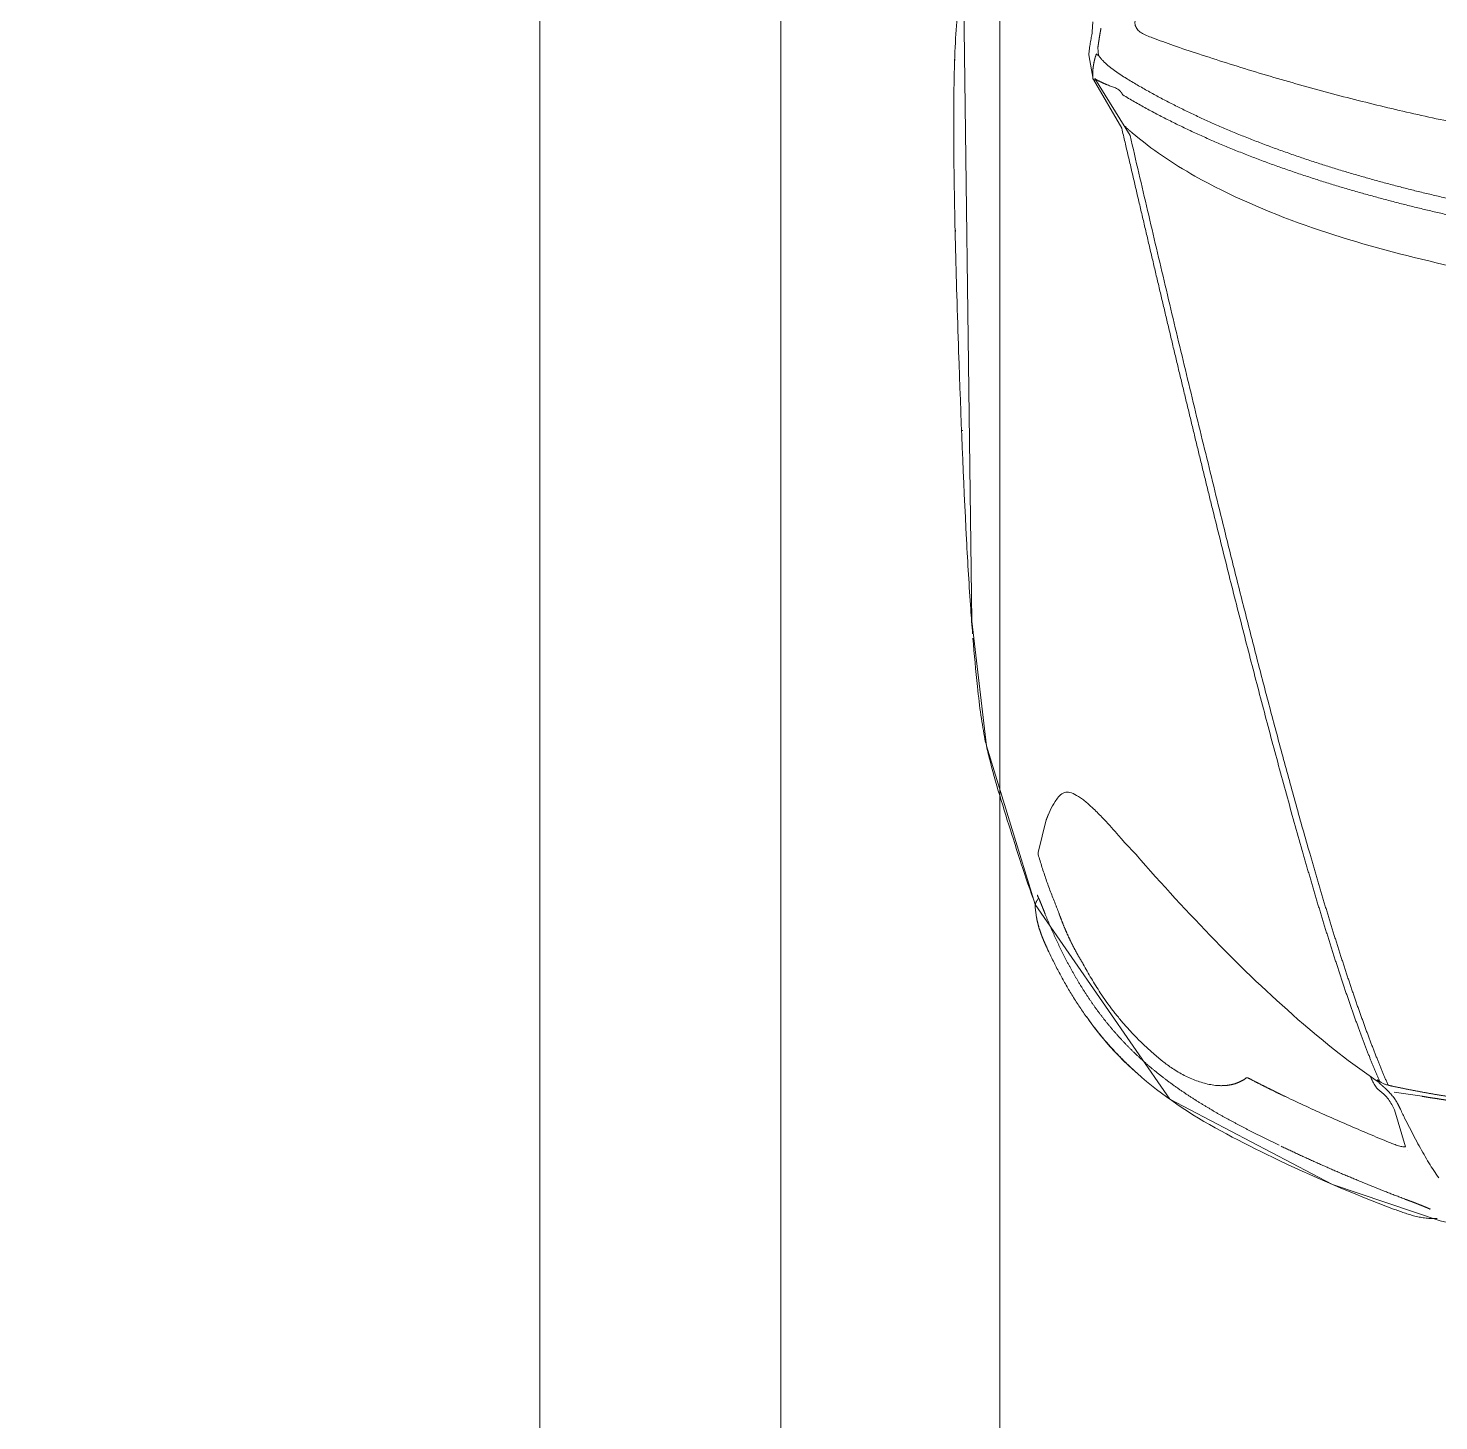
# Model space of a CAD drawing. Header units: metres. Extents: x -13933 to 152404, y -7861 to 21912.
# Drawn here: x 113231.6 to 113360.4, y 2753.9 to 2881 of the extents above; entities that cross this region are included whole.
import ezdxf
from ezdxf.xclip import XClip

# ---------------------------------------------------------------- set-up
doc = ezdxf.new("R2010")
doc.units = ezdxf.units.M
doc.header["$LTSCALE"] = 100
doc.header["$MEASUREMENT"] = 0
doc.header["$XCLIPFRAME"] = 0
doc.layers.get('0').update_dxf_attribs({"color": 9, "lineweight": 9})
for name, color, linetype, lineweight in [('04', 9, 'Continuous', 9), ('06B', 9, 'Continuous', 9), ('06D', 9, 'Continuous', 9), ('40M', 9, 'Continuous', 9)]:
    doc.layers.add(name, color=color, linetype=linetype, lineweight=lineweight)

# ---------------------------------------------------------------- blocks, each defined once
blk = doc.blocks.new('p-araba-polo')
for p, q in [((0.1556, -0.3961), (0.1593, -0.4217)), ((0.1094, -0.4114), (0.1433, -0.4214)), ((0.1683, -0.4355), (0.17, -0.4382)), ((0.172, -0.4427), (0.1727, -0.4429)), ((0.1727, -0.4429), (0.1735, -0.4432)), ((0.3712, -0.653), (0.3749, -0.6562)), ((0.3749, -0.6562), (0.3764, -0.6575)), ((0.3875, -0.668), (0.3764, -0.6575)), ((1.033, -0.6629), (1.0852, -0.695)), ((1.0841, -0.6962), (1.0396, -0.6705)), ((1.1134, -0.6923), (1.1062, -0.6918)), ((1.1073, -0.6936), (1.1062, -0.6918)), ((1.1134, -0.6923), (1.1134, -0.6923)), ((1.1066, -0.7007), (1.0845, -0.6967)), ((1.1367, -0.6968), (1.1276, -0.6974)), ((0.4278, -0.7293), (0.4248, -0.7314)), ((0.3344, -0.7478), (0.3365, -0.7464)), ((0.4081, -0.7394), (0.3783, -0.7469)), ((0.3189, -0.7483), (0.328, -0.7495)), ((0.3334, -0.7485), (0.3346, -0.7476))]:
    blk.add_line(p, q)
at = {"flags": 128}
for points in [[(0.3874, -0.668), (0.3906, -0.6707), (0.3938, -0.6734)], [(0.4171, -0.6952), (0.4181, -0.6962), (0.4193, -0.6975), (0.4207, -0.699)], [(0.427, -0.7064), (0.4277, -0.7072), (0.4282, -0.7081)]]:
    blk.add_lwpolyline(points, dxfattribs=at)
for points, degree, knots in [([(0.92, -0.3968), (0.9028, -0.3261), (0.8804, -0.1943), (0.8718, -0.0608), (0.8718, 0)], 3, [0, 0, 0, 0, 0.54461, 1, 1, 1, 1]), ([(1.007, 0), (1.0071, -0.0093), (1.0072, -0.0278), (1.0078, -0.0557), (1.0089, -0.0835), (1.0105, -0.1113), (1.0124, -0.1391), (1.0149, -0.1668), (1.0177, -0.1945), (1.0209, -0.2221), (1.0246, -0.2497), (1.0287, -0.2773), (1.0332, -0.3047), (1.0381, -0.3322), (1.0434, -0.3595), (1.049, -0.3867), (1.0551, -0.4139), (1.0616, -0.441), (1.0684, -0.468), (1.0756, -0.4949), (1.0831, -0.5217), (1.091, -0.5484), (1.0965, -0.5661), (1.0993, -0.5749)], 3, [0, 0, 0, 0, 0.047619, 0.095238, 0.142857, 0.190476, 0.238095, 0.285714, 0.333333, 0.380952, 0.428571, 0.47619, 0.523809, 0.571428, 0.619047, 0.666666, 0.714285, 0.761904, 0.809523, 0.857143, 0.904762, 0.952381, 1, 1, 1, 1]), ([(0.1516, -0.371), (0.1519, -0.373), (0.1526, -0.3768), (0.1532, -0.3806), (0.1535, -0.3825)], 3, [0, 0, 0, 0, 0.500002, 1, 1, 1, 1]), ([(0.044, -0.3824), (0.044, -0.3841), (0.0439, -0.3875), (0.0443, -0.3927), (0.0451, -0.3978), (0.0462, -0.4028), (0.0476, -0.4078), (0.0492, -0.4127), (0.0509, -0.4176), (0.0521, -0.4208), (0.0527, -0.4224)], 3, [0, 0, 0, 0, 0.124987, 0.249975, 0.374965, 0.49996, 0.624964, 0.749973, 0.874985, 1, 1, 1, 1]), ([(0.1449, -0.4166), (0.1418, -0.4151), (0.1357, -0.4122), (0.127, -0.4078), (0.1185, -0.4034), (0.1103, -0.399), (0.1024, -0.3945), (0.0949, -0.3901), (0.0878, -0.3856), (0.0833, -0.3826), (0.0811, -0.3811)], 3, [0, 0, 0, 0, 0.125001, 0.250002, 0.375002, 0.500003, 0.625003, 0.750002, 0.875001, 1, 1, 1, 1]), ([(0.1535, -0.3825), (0.1538, -0.3848), (0.1545, -0.3893), (0.1553, -0.3939), (0.1556, -0.3961)], 3, [0, 0, 0, 0, 0.499954, 1, 1, 1, 1]), ([(0.0615, -0.4113), (0.0608, -0.4095), (0.0594, -0.4057), (0.0572, -0.4), (0.0549, -0.3942), (0.0534, -0.3907), (0.0526, -0.3888)], 3, [0, 0, 0, 0, 0.242914, 0.490387, 0.743262, 1, 1, 1, 1]), ([(0.1135, -0.4261), (0.1129, -0.4247), (0.1118, -0.422), (0.1104, -0.4178), (0.1095, -0.414), (0.1094, -0.4122), (0.1094, -0.4114)], 3, [0, 0, 0, 0, 0.270369, 0.539534, 0.807022, 1, 1, 1, 1]), ([(0.1433, -0.4214), (0.145, -0.4222), (0.1483, -0.4238), (0.1515, -0.426), (0.1531, -0.4271)], 3, [0, 0, 0, 0, 0.500778, 1, 1, 1, 1]), ([(0.1553, -0.4228), (0.1545, -0.4221), (0.1529, -0.4209), (0.1502, -0.4193), (0.1476, -0.4179), (0.1458, -0.417), (0.1449, -0.4166)], 3, [0, 0, 0, 0, 0.248986, 0.49846, 0.748736, 1, 1, 1, 1]), ([(0.1619, -0.4288), (0.1608, -0.4277), (0.1586, -0.4255), (0.1564, -0.4237), (0.1553, -0.4228)], 3, [0, 0, 0, 0, 0.500116, 1, 1, 1, 1]), ([(0.1658, -0.4273), (0.1656, -0.4266), (0.1653, -0.4252), (0.165, -0.4237), (0.1648, -0.423)], 3, [0, 0, 0, 0, 0.499348, 1, 1, 1, 1]), ([(0.1553, -0.521), (0.1524, -0.5147), (0.1464, -0.5022), (0.1379, -0.4833), (0.1296, -0.4643), (0.1214, -0.4453), (0.1161, -0.4325), (0.1135, -0.4261)], 3, [0, 0, 0, 0, 0.199959, 0.399928, 0.599921, 0.799944, 1, 1, 1, 1]), ([(0.1531, -0.4271), (0.1539, -0.4278), (0.1555, -0.429), (0.1569, -0.4305), (0.1576, -0.4313)], 3, [0, 0, 0, 0, 0.5173, 1, 1, 1, 1]), ([(0.1576, -0.4313), (0.1582, -0.4321), (0.1596, -0.4337), (0.1616, -0.4362), (0.1632, -0.4376), (0.1641, -0.4383)], 3, [0, 0, 0, 0, 0.335072, 0.667573, 1, 1, 1, 1]), ([(0.1691, -0.435), (0.1686, -0.4342), (0.1676, -0.4326), (0.1665, -0.43), (0.1661, -0.4282), (0.1658, -0.4273)], 3, [0, 0, 0, 0, 0.333479, 0.665683, 1, 1, 1, 1]), ([(0.1684, -0.4358), (0.1683, -0.4356), (0.1677, -0.4351), (0.1672, -0.4346), (0.1668, -0.4342)], 3, [0, 0, 0, 0, 0.227086, 1, 1, 1, 1]), ([(0.1641, -0.4383), (0.1647, -0.4387), (0.1659, -0.4396), (0.1678, -0.4407), (0.1692, -0.4414), (0.1699, -0.4417)], 3, [0, 0, 0, 0, 0.333542, 0.667239, 1, 1, 1, 1]), ([(0.17, -0.4382), (0.1858, -0.4614), (0.2457, -0.5368), (0.3175, -0.6057), (0.3712, -0.653)], 3, [0, 0, 0, 0, 0.290843, 1, 1, 1, 1]), ([(0.6916, -0.5814), (0.6764, -0.5776), (0.6461, -0.5701), (0.6008, -0.5587), (0.5557, -0.5472), (0.5107, -0.5355), (0.4661, -0.5235), (0.4216, -0.5114), (0.3923, -0.5031), (0.3777, -0.4989)], 3, [0, 0, 0, 0, 0.142912, 0.285805, 0.428682, 0.57154, 0.714362, 0.857157, 1, 1, 1, 1]), ([(0.3769, -0.5048), (0.3854, -0.5073), (0.4025, -0.5121), (0.4283, -0.5193), (0.4542, -0.5264), (0.4802, -0.5334), (0.5063, -0.5403), (0.5325, -0.5472), (0.5587, -0.554), (0.5851, -0.5608), (0.6115, -0.5675), (0.6379, -0.5742), (0.6644, -0.5808), (0.6821, -0.5852), (0.6909, -0.5874)], 3, [0, 0, 0, 0, 0.083342, 0.166682, 0.25, 0.333306, 0.416615, 0.499936, 0.583268, 0.666606, 0.749946, 0.83329, 0.916643, 1, 1, 1, 1]), ([(0.172, -0.5544), (0.1691, -0.5489), (0.1634, -0.5378), (0.158, -0.5266), (0.1553, -0.521)], 3, [0, 0, 0, 0, 0.499946, 1, 1, 1, 1]), ([(0.0999, -0.5329), (0.1137, -0.5611), (0.1417, -0.6167), (0.1884, -0.6724), (0.2204, -0.6972), (0.2284, -0.7028)], 3, [0, 0, 0, 0, 0.436314, 0.862947, 1, 1, 1, 1]), ([(0.1721, -0.5572), (0.1723, -0.557), (0.1726, -0.5565), (0.1725, -0.5554), (0.1722, -0.5547), (0.172, -0.5544)], 3, [0, 0, 0, 0, 0.34173, 0.655167, 1, 1, 1, 1]), ([(1.0993, -0.5749), (1.102, -0.5834), (1.1072, -0.5996), (1.1147, -0.6221), (1.1199, -0.6361), (1.1222, -0.6424)], 3, [0, 0, 0, 0, 0.374907, 0.71679, 1, 1, 1, 1]), ([(0.1811, -0.6243), (0.18, -0.6226), (0.1777, -0.619), (0.1747, -0.6135), (0.172, -0.6079), (0.1698, -0.6023), (0.1679, -0.5965), (0.1664, -0.5907), (0.1659, -0.5869), (0.1656, -0.585)], 3, [0, 0, 0, 0, 0.14287, 0.285738, 0.428603, 0.571464, 0.714319, 0.857165, 1, 1, 1, 1]), ([(1.033, -0.6629), (1.0101, -0.6576), (0.9644, -0.6469), (0.8959, -0.6308), (0.8275, -0.6145), (0.7594, -0.598), (0.7142, -0.5869), (0.6916, -0.5814)], 3, [0, 0, 0, 0, 0.200074, 0.400125, 0.600159, 0.800117, 1, 1, 1, 1]), ([(0.1875, -0.633), (0.1864, -0.6316), (0.1842, -0.6288), (0.1821, -0.6258), (0.1811, -0.6243)], 3, [0, 0, 0, 0, 0.500031, 1, 1, 1, 1]), ([(1.1426, -0.6577), (1.141, -0.658), (1.1379, -0.6585), (1.1335, -0.6585), (1.1295, -0.6564), (1.1265, -0.6525), (1.1242, -0.6477), (1.1229, -0.6442), (1.1222, -0.6424)], 3, [0, 0, 0, 0, 0.19548, 0.351811, 0.493077, 0.645392, 0.816793, 1, 1, 1, 1]), ([(1.1222, -0.6424), (1.1229, -0.6442), (1.1242, -0.6477), (1.1265, -0.6525), (1.1295, -0.6564), (1.1335, -0.6585), (1.1379, -0.6585), (1.141, -0.658), (1.1426, -0.6577)], 3, [0, 0, 0, 0, 0.183207, 0.354608, 0.506923, 0.648189, 0.80452, 1, 1, 1, 1]), ([(0.1774, -0.6572), (0.18, -0.6601), (0.1853, -0.6658), (0.1936, -0.6741), (0.2022, -0.6821), (0.2111, -0.6897), (0.2203, -0.697), (0.2298, -0.7039), (0.2395, -0.7105), (0.2494, -0.7168), (0.2595, -0.7227), (0.2698, -0.7283), (0.2803, -0.7337), (0.2874, -0.737), (0.2909, -0.7387)], 3, [0, 0, 0, 0, 0.083333, 0.166665, 0.249997, 0.333329, 0.416662, 0.499995, 0.583328, 0.666661, 0.749996, 0.83333, 0.916665, 1, 1, 1, 1]), ([(0.2501, -0.6901), (0.2474, -0.6883), (0.2421, -0.6847), (0.2343, -0.679), (0.2268, -0.6729), (0.2194, -0.6665), (0.2145, -0.662), (0.2121, -0.6598)], 3, [0, 0, 0, 0, 0.200084, 0.400065, 0.600042, 0.800036, 1, 1, 1, 1]), ([(1.0739, -0.6723), (1.0744, -0.6729), (1.0755, -0.6741), (1.0761, -0.6756), (1.0764, -0.6763)], 3, [0, 0, 0, 0, 0.499911, 1, 1, 1, 1]), ([(1.0764, -0.6763), (1.0769, -0.6775), (1.0778, -0.68), (1.0787, -0.6824), (1.0792, -0.6836)], 3, [0, 0, 0, 0, 0.511036, 1, 1, 1, 1]), ([(0.2762, -0.7056), (0.2741, -0.7045), (0.2697, -0.7021), (0.2632, -0.6983), (0.2566, -0.6943), (0.2523, -0.6915), (0.2501, -0.6901)], 3, [0, 0, 0, 0, 0.240377, 0.493552, 0.746754, 1, 1, 1, 1]), ([(1.0835, -0.6949), (1.0835, -0.6949), (1.0835, -0.6949), (1.0835, -0.6949), (1.0835, -0.6949), (1.0835, -0.6949), (1.0835, -0.6949), (1.0835, -0.6949), (1.0835, -0.6949), (1.0835, -0.6949), (1.0835, -0.6949)], 5, [0, 0, 0, 0, 0, 0, 1, 1, 1, 1, 1, 1.000001, 1.000001, 1.000001, 1.000001, 1.000001, 1.000001]), ([(1.1073, -0.6936), (1.1072, -0.6936), (1.107, -0.6938), (1.1066, -0.6939), (1.1062, -0.6941), (1.106, -0.6942)], 3, [0, 0, 0, 0, 0.23445, 0.472231, 1, 1, 1, 1]), ([(1.1075, -0.6933), (1.1074, -0.6934), (1.1074, -0.6935), (1.1073, -0.6935), (1.1073, -0.6936)], 3, [0, 0, 0, 0, 0.501057, 1, 1, 1, 1]), ([(1.0853, -0.6968), (1.0851, -0.6968), (1.0847, -0.6968), (1.0844, -0.6966), (1.0841, -0.6965), (1.0841, -0.6963), (1.0841, -0.6962)], 3, [0, 0, 0, 0, 0.226641, 0.489612, 0.73866, 1, 1, 1, 1]), ([(1.093, -0.6968), (1.0925, -0.6969), (1.0916, -0.6969), (1.0908, -0.6969), (1.0904, -0.6969)], 3, [0, 0, 0, 0, 0.627101, 1, 1, 1, 1]), ([(1.0954, -0.6966), (1.095, -0.6967), (1.0942, -0.6968), (1.0934, -0.6968), (1.093, -0.6968)], 3, [0, 0, 0, 0, 0.505636, 1, 1, 1, 1]), ([(1.1066, -0.7007), (1.1085, -0.7005), (1.1121, -0.7001), (1.1174, -0.6992), (1.1226, -0.6983), (1.1259, -0.6977), (1.1276, -0.6974)], 3, [0, 0, 0, 0, 0.249853, 0.499728, 0.749768, 1, 1, 1, 1]), ([(0.3314, -0.7312), (0.3306, -0.7308), (0.3289, -0.7302), (0.3265, -0.7292), (0.3241, -0.7283), (0.3217, -0.7274), (0.3202, -0.7269), (0.3195, -0.7266)], 3, [0, 0, 0, 0, 0.19886, 0.400952, 0.606006, 0.809658, 1, 1, 1, 1]), ([(0.3764, -0.7468), (0.3726, -0.7457), (0.3649, -0.7434), (0.3536, -0.7396), (0.3424, -0.7356), (0.3351, -0.7327), (0.3314, -0.7312)], 3, [0, 0, 0, 0, 0.250001, 0.500002, 0.750003, 1, 1, 1, 1]), ([(0.2909, -0.7387), (0.2938, -0.74), (0.2996, -0.7426), (0.3085, -0.7459), (0.3146, -0.7476), (0.3178, -0.7481)], 3, [0, 0, 0, 0, 0.333411, 0.666747, 1, 1, 1, 1]), ([(0.3308, -0.7495), (0.3436, -0.7542), (0.3636, -0.7609), (0.3938, -0.7706), (0.4254, -0.7806), (0.4544, -0.789), (0.4711, -0.793), (0.4757, -0.7941)], 3, [0, 0, 0, 0, 0.260213, 0.420209, 0.662967, 0.897224, 1, 1, 1, 1]), ([(0.4758, -0.7941), (0.4779, -0.7946), (0.4931, -0.7978), (0.5106, -0.8003), (0.5297, -0.8023)], 3, [0, 0, 0, 0, 0.124213, 1, 1, 1, 1]), ([(0.578, -0.8067), (0.5852, -0.8073), (0.6136, -0.8094), (0.6943, -0.8142), (0.7938, -0.8181), (0.9022, -0.8216), (0.9869, -0.8238), (1.0486, -0.8241), (1.0808, -0.8236)], 3, [0, 0, 0, 0, 0.049552, 0.182368, 0.511137, 0.607099, 0.78604, 1, 1, 1, 1]), ([(0.5894, -0.8074), (0.5894, -0.8074), (0.5894, -0.8074), (0.5894, -0.8074), (0.5894, -0.8074), (0.5894, -0.8074), (0.5894, -0.8074), (0.5894, -0.8074), (0.5894, -0.8074), (0.5894, -0.8074), (0.5894, -0.8074), (0.5894, -0.8074), (0.5894, -0.8074), (0.5894, -0.8074), (0.5894, -0.8074)], 7, [0, 0, 0, 0, 0, 0, 0, 0, 1, 1, 1, 1, 1, 1, 1, 1, 1, 1, 1, 1, 1, 1, 1])]:
    blk.add_open_spline(points, degree=degree, knots=knots)
for points, degree in [([(0.9187, 0), (0.9187, -0.0992), (0.9262, -0.1979), (0.9398, -0.2961), (0.9595, -0.3936), (0.9846, -0.4892), (1.0189, -0.5845), (1.0701, -0.6696)], 7), ([(1.0853, -0.6665), (1.0348, -0.5843), (0.9999, -0.4894), (0.9745, -0.3944), (0.9546, -0.2963), (0.9409, -0.1982), (0.9333, -0.099), (0.9333, 0)], 7), ([(0.1535, -0.3825), (0.1532, -0.3809), (0.1529, -0.3793), (0.1527, -0.3776), (0.1524, -0.376), (0.1522, -0.3743), (0.1519, -0.3727), (0.1516, -0.371)], 7), ([(0.1554, -0.3724), (0.157, -0.3826), (0.1588, -0.3928), (0.1607, -0.403), (0.1627, -0.4132), (0.1648, -0.423)], 5), ([(0.1556, -0.3961), (0.1553, -0.3942), (0.155, -0.3923), (0.1546, -0.3903), (0.1543, -0.3884), (0.154, -0.3864), (0.1538, -0.3845), (0.1535, -0.3825)], 7), ([(0.053, -0.3896), (0.0528, -0.3896), (0.0527, -0.3894), (0.0526, -0.3892), (0.0526, -0.389), (0.0526, -0.3888)], 5), ([(0.0615, -0.4113), (0.0603, -0.4081), (0.0591, -0.4049), (0.0579, -0.4017), (0.0566, -0.3984), (0.0553, -0.3951), (0.0539, -0.3919), (0.0526, -0.3888)], 7), ([(0.996, -0.6037), (0.96, -0.5393), (0.9375, -0.4684), (0.92, -0.3968)], 3), ([(0.0616, -0.4115), (0.0615, -0.4115), (0.0614, -0.4115), (0.0614, -0.4115), (0.0615, -0.4114), (0.0615, -0.4113)], 5), ([(0.0616, -0.4115), (0.0615, -0.4115), (0.0614, -0.4115), (0.0614, -0.4115), (0.0615, -0.4114), (0.0615, -0.4113)], 5), ([(0.1101, -0.5251), (0.1025, -0.5092), (0.0951, -0.4931), (0.0879, -0.477), (0.081, -0.4607), (0.0743, -0.4443), (0.0678, -0.4279), (0.0615, -0.4113)], 7), ([(0.1058, -0.4093), (0.1058, -0.4093), (0.1058, -0.4094), (0.1058, -0.4094), (0.1058, -0.4094), (0.1058, -0.4094), (0.1058, -0.4094), (0.1058, -0.4094)], 7), ([(0.1058, -0.4093), (0.1058, -0.4094), (0.1058, -0.4094), (0.1058, -0.4094)], 3), ([(0.0527, -0.4224), (0.0527, -0.4224), (0.0527, -0.4223)], 2), ([(0.0527, -0.4223), (0.0527, -0.4224), (0.0527, -0.4224)], 2), ([(0.0527, -0.4224), (0.0668, -0.4598), (0.0826, -0.4968), (0.0999, -0.5329)], 3), ([(0.1449, -0.4166), (0.1466, -0.4174), (0.1484, -0.4183), (0.1502, -0.4192), (0.152, -0.4203), (0.1537, -0.4215), (0.1553, -0.4228)], 6), ([(0.1658, -0.4273), (0.1656, -0.4265), (0.1654, -0.4256), (0.1652, -0.4247), (0.165, -0.4239), (0.1648, -0.423)], 5), ([(0.1531, -0.4271), (0.1538, -0.4277), (0.1545, -0.4282), (0.1552, -0.4288), (0.1558, -0.4294), (0.1564, -0.43), (0.157, -0.4306), (0.1576, -0.4313)], 7), ([(0.1619, -0.4288), (0.1628, -0.4298), (0.1636, -0.4307), (0.1644, -0.4316), (0.1652, -0.4325), (0.166, -0.4334), (0.1668, -0.4342)], 6), ([(0.1668, -0.4342), (0.1658, -0.4332), (0.1648, -0.4321), (0.1639, -0.431), (0.163, -0.43), (0.1619, -0.4288)], 5), ([(0.1658, -0.4273), (0.1921, -0.4388), (0.2207, -0.4497), (0.2508, -0.4602), (0.2818, -0.4704), (0.3133, -0.4801), (0.3453, -0.4896), (0.3777, -0.4989)], 7), ([(0.1706, -0.4373), (0.1701, -0.4365), (0.1696, -0.4358), (0.1691, -0.435)], 3), ([(0.3769, -0.5048), (0.3446, -0.4956), (0.3126, -0.4861), (0.2815, -0.4765), (0.2514, -0.4666), (0.2221, -0.4565), (0.1943, -0.4459), (0.1691, -0.435)], 7), ([(0.1706, -0.4373), (0.1703, -0.4368), (0.17, -0.4364), (0.1697, -0.4359), (0.1693, -0.4355), (0.1691, -0.435)], 5), ([(0.1699, -0.4417), (0.1707, -0.4421), (0.1715, -0.4424), (0.1724, -0.4428)], 3), ([(0.1724, -0.4428), (0.1717, -0.4425), (0.171, -0.4422), (0.1703, -0.4419)], 3), ([(0.1731, -0.4427), (0.173, -0.4429), (0.1729, -0.443), (0.1727, -0.4429), (0.1726, -0.4429), (0.1724, -0.4428)], 5), ([(0.1724, -0.4428), (0.1726, -0.4429), (0.1727, -0.4429), (0.1729, -0.443), (0.173, -0.4429), (0.1731, -0.4427)], 5), ([(0.1724, -0.4428), (0.1726, -0.4429), (0.1728, -0.443), (0.1729, -0.443), (0.1731, -0.4431), (0.1733, -0.4432), (0.1735, -0.4432)], 6), ([(0.1724, -0.4428), (0.1727, -0.443), (0.1731, -0.4431), (0.1735, -0.4432)], 3), ([(0.1949, -0.6585), (0.1794, -0.6422), (0.1652, -0.6246), (0.1526, -0.6059), (0.1412, -0.5866), (0.1306, -0.5668), (0.1206, -0.5469), (0.1109, -0.5267)], 7), ([(0.1553, -0.521), (0.1585, -0.5277), (0.1618, -0.5344), (0.1652, -0.5411), (0.1685, -0.5478), (0.172, -0.5544)], 5), ([(0.0999, -0.5329), (0.0999, -0.5329), (0.1, -0.5328)], 2), ([(0.1, -0.5328), (0.0999, -0.5329), (0.0999, -0.5329)], 2), ([(0.1721, -0.5572), (0.1688, -0.5617), (0.1665, -0.5669), (0.1652, -0.5727), (0.165, -0.5788), (0.1656, -0.585)], 5), ([(0.172, -0.5544), (0.1723, -0.555), (0.1726, -0.5556), (0.1728, -0.5563), (0.1724, -0.5568), (0.1721, -0.5572)], 5), ([(1.0396, -0.6705), (0.9891, -0.6587), (0.9388, -0.647), (0.8888, -0.6352), (0.839, -0.6234), (0.7894, -0.6115), (0.7401, -0.5995), (0.6909, -0.5874)], 7), ([(1.0354, -0.6609), (1.0204, -0.6432), (1.0073, -0.6239), (0.996, -0.6037)], 3), ([(0.1875, -0.633), (0.1921, -0.6388), (0.1969, -0.6443), (0.2018, -0.6497), (0.2069, -0.6548), (0.2121, -0.6598)], 5), ([(0.3712, -0.6529), (0.3712, -0.6531), (0.3712, -0.6531), (0.3714, -0.6529)], 3), ([(0.3749, -0.6561), (0.3748, -0.6562), (0.3749, -0.6563), (0.375, -0.6562)], 3), ([(0.3749, -0.6561), (0.3748, -0.6562), (0.3749, -0.6563), (0.375, -0.6562)], 3), ([(0.3756, -0.655), (0.3756, -0.655), (0.3756, -0.655), (0.3756, -0.655), (0.3756, -0.655), (0.3756, -0.655)], 5), ([(0.3756, -0.655), (0.3756, -0.655), (0.3756, -0.655), (0.3756, -0.655), (0.3756, -0.655), (0.3756, -0.655)], 5), ([(0.195, -0.6586), (0.1949, -0.6586), (0.1949, -0.6586), (0.1949, -0.6586), (0.1949, -0.6585), (0.1949, -0.6585)], 5), ([(0.3217, -0.7403), (0.3016, -0.7322), (0.2819, -0.7231), (0.2626, -0.713), (0.244, -0.7016), (0.2263, -0.6886), (0.21, -0.6742), (0.1949, -0.6585)], 7), ([(0.3876, -0.668), (0.3876, -0.668), (0.3875, -0.668), (0.3874, -0.668)], 3), ([(0.3874, -0.668), (0.3875, -0.668), (0.3875, -0.668), (0.3875, -0.668), (0.3876, -0.668), (0.3876, -0.668)], 5), ([(1.0419, -0.6684), (1.0406, -0.6669), (1.0392, -0.6654), (1.0379, -0.6639), (1.0366, -0.6624), (1.0354, -0.6609)], 5), ([(1.0354, -0.6609), (1.0366, -0.6624), (1.0379, -0.6639), (1.0392, -0.6654), (1.0406, -0.6669), (1.0419, -0.6684)], 5), ([(1.0412, -0.6668), (1.0411, -0.6669), (1.041, -0.667), (1.0408, -0.6672)], 3), ([(1.0412, -0.6668), (1.0411, -0.6668), (1.0411, -0.6669), (1.041, -0.667), (1.0409, -0.6671), (1.0408, -0.6672)], 5), ([(1.0418, -0.6684), (1.0419, -0.6684), (1.0419, -0.6684), (1.0419, -0.6684), (1.0419, -0.6684), (1.0419, -0.6684), (1.0419, -0.6684)], 6), ([(1.0419, -0.6684), (1.0419, -0.6684), (1.0419, -0.6684), (1.0419, -0.6684), (1.0419, -0.6684), (1.0419, -0.6684), (1.0419, -0.6684)], 6), ([(1.0701, -0.6696), (1.0708, -0.6699), (1.0714, -0.6703), (1.0721, -0.6707), (1.0728, -0.6713), (1.0733, -0.6717), (1.0739, -0.6723)], 6), ([(1.0853, -0.6665), (1.0897, -0.6737), (1.0944, -0.6806), (1.0995, -0.687), (1.1062, -0.6918)], 4), ([(0.3938, -0.6734), (0.3987, -0.6777), (0.4036, -0.682), (0.4082, -0.6864)], 3), ([(1.07, -0.6707), (1.07, -0.6707), (1.07, -0.6707), (1.07, -0.6707), (1.07, -0.6707), (1.07, -0.6707)], 5), ([(1.07, -0.6707), (1.07, -0.6707), (1.07, -0.6707), (1.07, -0.6707), (1.07, -0.6707), (1.07, -0.6707)], 5), ([(0.4082, -0.6864), (0.4113, -0.6894), (0.4143, -0.6923), (0.4171, -0.6952)], 3), ([(1.0847, -0.695), (1.0835, -0.6928), (1.0823, -0.6905), (1.0812, -0.6883), (1.0802, -0.686), (1.0792, -0.6836)], 5), ([(1.0819, -0.692), (1.0819, -0.692), (1.0819, -0.692), (1.0819, -0.6919)], 3), ([(1.0835, -0.6949), (1.0837, -0.6952), (1.0838, -0.6954), (1.0839, -0.6957), (1.084, -0.6959), (1.0841, -0.6962)], 5), ([(1.0852, -0.695), (1.0851, -0.695), (1.085, -0.695), (1.0849, -0.695), (1.0848, -0.695), (1.0846, -0.695)], 5), ([(1.0847, -0.695), (1.0849, -0.695), (1.085, -0.695), (1.0852, -0.695)], 3), ([(1.0979, -0.6962), (1.0992, -0.696), (1.1005, -0.6957), (1.1018, -0.6955), (1.103, -0.6951), (1.1043, -0.6947)], 5), ([(1.1043, -0.6947), (1.1046, -0.6947), (1.1048, -0.6946), (1.1051, -0.6945), (1.1054, -0.6944), (1.1056, -0.6943)], 5), ([(1.1056, -0.6943), (1.1052, -0.6945), (1.1048, -0.6946), (1.1043, -0.6947)], 3), ([(1.1056, -0.6943), (1.1057, -0.6943), (1.1058, -0.6942), (1.1059, -0.6942), (1.1059, -0.6942), (1.106, -0.6942)], 5), ([(1.106, -0.6942), (1.1059, -0.6942), (1.1057, -0.6943), (1.1056, -0.6943)], 3), ([(1.106, -0.6942), (1.1063, -0.6941), (1.1065, -0.694), (1.1067, -0.6939), (1.107, -0.6937), (1.1073, -0.6936)], 5), ([(1.106, -0.6942), (1.106, -0.6942), (1.106, -0.6942), (1.106, -0.6942)], 3), ([(1.1062, -0.6922), (1.1062, -0.6921), (1.1062, -0.6921), (1.1062, -0.692), (1.1062, -0.692), (1.1062, -0.6919)], 5), ([(1.1062, -0.6922), (1.1062, -0.6921), (1.1062, -0.6921), (1.1062, -0.692), (1.1062, -0.692), (1.1062, -0.6919)], 5), ([(1.1062, -0.6919), (1.1062, -0.6919), (1.1062, -0.6919), (1.1062, -0.6919), (1.1062, -0.6919), (1.1062, -0.6919)], 5), ([(1.1062, -0.6919), (1.1062, -0.6919), (1.1062, -0.6919), (1.1062, -0.6919)], 3), ([(1.1073, -0.6936), (1.1073, -0.6935), (1.1074, -0.6935), (1.1074, -0.6934), (1.1074, -0.6934), (1.1075, -0.6933)], 5), ([(1.131, -0.6895), (1.1285, -0.6899), (1.126, -0.6904), (1.1235, -0.6908), (1.121, -0.6912), (1.1184, -0.6916), (1.1159, -0.6919), (1.1134, -0.6923)], 7), ([(0.2765, -0.7057), (0.2764, -0.7057), (0.2762, -0.7056), (0.2761, -0.7056), (0.276, -0.7055), (0.276, -0.7054)], 5), ([(0.2765, -0.7057), (0.2764, -0.7057), (0.2762, -0.7056), (0.2761, -0.7056), (0.276, -0.7055), (0.276, -0.7054)], 5), ([(0.3195, -0.7266), (0.3131, -0.7243), (0.3067, -0.7217), (0.3004, -0.7189), (0.2941, -0.7159), (0.288, -0.7127), (0.2819, -0.7091), (0.276, -0.7054)], 7), ([(0.4207, -0.699), (0.423, -0.7016), (0.4252, -0.704), (0.427, -0.7064)], 3), ([(0.4282, -0.7081), (0.4316, -0.7131), (0.4335, -0.7174), (0.4334, -0.7204)], 3), ([(1.0856, -0.6968), (1.0855, -0.6968), (1.0854, -0.6968), (1.0853, -0.6968)], 3), ([(1.0895, -0.6969), (1.0887, -0.6969), (1.088, -0.6968), (1.0872, -0.6968), (1.0864, -0.6968), (1.0856, -0.6968)], 5), ([(1.0904, -0.6969), (1.0901, -0.6969), (1.0898, -0.6969), (1.0895, -0.6969)], 3), ([(1.093, -0.6968), (1.0935, -0.6968), (1.094, -0.6968), (1.0944, -0.6967), (1.0949, -0.6967), (1.0954, -0.6966)], 5), ([(1.0954, -0.6966), (1.0957, -0.6966), (1.0959, -0.6965), (1.0962, -0.6965), (1.0964, -0.6964), (1.0967, -0.6964)], 5), ([(1.0967, -0.6964), (1.0963, -0.6965), (1.0958, -0.6965), (1.0954, -0.6966)], 3), ([(1.0967, -0.6964), (1.0969, -0.6964), (1.0972, -0.6963), (1.0974, -0.6963), (1.0977, -0.6962), (1.0979, -0.6962)], 5), ([(1.0979, -0.6962), (1.0975, -0.6963), (1.0971, -0.6963), (1.0967, -0.6964)], 3), ([(0.4334, -0.7204), (0.4334, -0.7239), (0.4311, -0.7269), (0.4278, -0.7293)], 3), ([(0.3228, -0.7278), (0.322, -0.7276), (0.3213, -0.7275), (0.3207, -0.7272), (0.3201, -0.7269), (0.3195, -0.7266)], 5), ([(0.3228, -0.7278), (0.322, -0.7276), (0.3213, -0.7275), (0.3207, -0.7272), (0.3201, -0.7269), (0.3195, -0.7266)], 5), ([(0.3291, -0.7303), (0.3291, -0.7303), (0.3291, -0.7303), (0.3291, -0.7303), (0.3291, -0.7303), (0.3291, -0.7303), (0.3291, -0.7303), (0.3291, -0.7303), (0.3291, -0.7303), (0.3291, -0.7303)], 9), ([(0.3291, -0.7303), (0.3291, -0.7303), (0.3292, -0.7304), (0.3293, -0.7304), (0.3293, -0.7304), (0.3294, -0.7304), (0.3294, -0.7304), (0.3295, -0.7304), (0.3296, -0.7305), (0.3296, -0.7305)], 9), ([(0.3296, -0.7305), (0.3296, -0.7305), (0.3295, -0.7304), (0.3294, -0.7304), (0.3294, -0.7304), (0.3293, -0.7304), (0.3293, -0.7304), (0.3292, -0.7304), (0.3291, -0.7303), (0.3291, -0.7303)], 9), ([(0.3317, -0.7313), (0.3315, -0.7313), (0.3314, -0.7312), (0.3314, -0.7312), (0.3314, -0.7312), (0.3314, -0.7312)], 5), ([(0.3317, -0.7313), (0.3315, -0.7313), (0.3314, -0.7312), (0.3314, -0.7312), (0.3314, -0.7312), (0.3314, -0.7312)], 5), ([(0.4248, -0.7314), (0.4196, -0.7347), (0.4139, -0.7373), (0.4081, -0.7394)], 3), ([(0.2817, -0.7343), (0.2817, -0.7343), (0.2818, -0.7344), (0.2818, -0.7344)], 3), ([(0.284, -0.7354), (0.2863, -0.7365), (0.2886, -0.7376), (0.2909, -0.7387)], 3), ([(0.291, -0.7387), (0.2909, -0.7387), (0.2909, -0.7387)], 2), ([(0.3189, -0.7483), (0.3138, -0.7474), (0.3089, -0.7461), (0.3042, -0.7445), (0.2997, -0.7427), (0.2953, -0.7407), (0.2909, -0.7387)], 6), ([(0.3392, -0.7476), (0.3378, -0.7469), (0.3359, -0.746), (0.3336, -0.745), (0.3308, -0.7439), (0.3278, -0.7427), (0.3247, -0.7415), (0.3217, -0.7403)], 7), ([(0.3218, -0.7403), (0.3218, -0.7403), (0.3217, -0.7404), (0.3217, -0.7403), (0.3217, -0.7403), (0.3217, -0.7403)], 5), ([(0.3217, -0.7403), (0.3217, -0.7403), (0.3217, -0.7404), (0.3217, -0.7404), (0.3218, -0.7403), (0.3218, -0.7403)], 5), ([(0.3392, -0.7476), (0.3389, -0.7475), (0.3386, -0.7474), (0.3383, -0.7472), (0.3379, -0.747), (0.3377, -0.7468)], 5), ([(0.3764, -0.7468), (0.3768, -0.7469), (0.3772, -0.747), (0.3776, -0.747), (0.378, -0.7469), (0.3783, -0.7469)], 5), ([(0.4081, -0.7394), (0.4089, -0.7391), (0.4097, -0.7388), (0.4106, -0.7385), (0.4114, -0.7382), (0.4122, -0.7378), (0.4131, -0.7375)], 6), ([(0.328, -0.7495), (0.3299, -0.7499), (0.3326, -0.7491), (0.3334, -0.7485)], 3), ([(0.3342, -0.7479), (0.3342, -0.7479), (0.3342, -0.7479), (0.3343, -0.7479), (0.3343, -0.7479), (0.3343, -0.7479)], 5), ([(0.3342, -0.7479), (0.3342, -0.7479), (0.3343, -0.7479), (0.3343, -0.7479)], 3), ([(0.3392, -0.7476), (0.339, -0.7475), (0.3387, -0.7474), (0.3385, -0.7473), (0.3382, -0.7472), (0.338, -0.747)], 5), ([(0.5299, -0.8023), (0.5443, -0.8039), (0.5588, -0.8052), (0.5741, -0.8064)], 3), ([(0.7638, -0.8164), (0.7637, -0.8164), (0.7637, -0.8163), (0.7636, -0.8162), (0.7635, -0.8161), (0.7634, -0.8159)], 5), ([(0.7638, -0.8164), (0.7637, -0.8164), (0.7637, -0.8163), (0.7636, -0.8162), (0.7635, -0.8161), (0.7634, -0.8159)], 5), ([(0.9357, -0.8222), (0.9352, -0.8222), (0.9348, -0.8222), (0.9343, -0.8222)], 3), ([(0.9453, -0.8224), (0.9455, -0.8224), (0.9457, -0.8224), (0.9459, -0.8223), (0.9461, -0.8222), (0.9463, -0.8221)], 5), ([(0.9453, -0.8224), (0.9455, -0.8224), (0.9457, -0.8224), (0.9459, -0.8223), (0.9461, -0.8222), (0.9463, -0.8221)], 5), ([(1.0811, -0.8236), (1.0881, -0.8235), (1.0946, -0.8233), (1.1009, -0.8231)], 3), ([(1.1004, -0.8231), (1.1009, -0.8231), (1.1013, -0.8231), (1.1018, -0.8231), (1.1022, -0.823), (1.1026, -0.8229)], 5), ([(1.1026, -0.8229), (1.1022, -0.823), (1.1018, -0.8231), (1.1013, -0.8231), (1.1009, -0.8231), (1.1004, -0.8231)], 5), ([(1.1014, -0.8231), (1.1013, -0.8231), (1.1011, -0.8231), (1.101, -0.8231), (1.1008, -0.8231), (1.1007, -0.8231), (1.1006, -0.8231), (1.1004, -0.8231)], 7), ([(1.1004, -0.8231), (1.1008, -0.8231), (1.1011, -0.8231), (1.1015, -0.8231)], 3), ([(1.1009, -0.8231), (1.1242, -0.8223), (1.1443, -0.821), (1.1589, -0.8187)], 3)]:
    blk.add_open_spline(points, degree=degree)
at = {"layer": '40M'}
blk.add_lwpolyline([(1.4623, 0.8171), (0.9458, 0.8223), (0.578, 0.8067), (0.3308, 0.7495), (0.3178, 0.7481), (0.2298, 0.7039), (0.1529, 0.6267), (0.0785, 0.486), (0.0318, 0.348), (0.0198, 0.2967), (0.0036, 0.1306), (0.0036, -0.1306), (0.0165, -0.267), (0.042, -0.3799), (0.0751, -0.4781), (0.1529, -0.6267), (0.3308, -0.7495), (0.4757, -0.7941), (0.5894, -0.8074), (1.2716, -0.8161)], dxfattribs=at)

msp = doc.modelspace()

# ---------------------------------------------------------------- linework, layer by layer
at = {"layer": '06B'}
for points in [[(113300.34, 2423.17), (113230.34, 2423.17), (113230.34, 3193.17), (113300.34, 3193.17)], [(113390.34, 2423.17), (113320.34, 2423.17), (113320.34, 3193.17), (113390.34, 3193.17)]]:
    msp.add_lwpolyline(points, close=True, dxfattribs=at)
at = {"layer": '06D'}
for points in [[(113028.34, 2728.17), (113278.34, 2728.17), (113278.34, 3228.17), (113028.34, 3228.17)], [(113278.34, 2728.17), (113528.34, 2728.17), (113528.34, 3228.17), (113278.34, 3228.17)]]:
    msp.add_lwpolyline(points, close=True, dxfattribs=at)

# ---------------------------------------------------------------- block references
at = {"layer": '04'}
ref = msp.add_blockref('p-araba-polo', (113398.52, 2767.93), dxfattribs=dict(at, xscale=-100, yscale=100, zscale=100, rotation=269.9999999998917))
XClip(ref).set_block_clipping_path([(-0.0924763951, -0.9835002962), (4.0650970395, 0.9845199444)])

doc.saveas('drawing.dxf')
